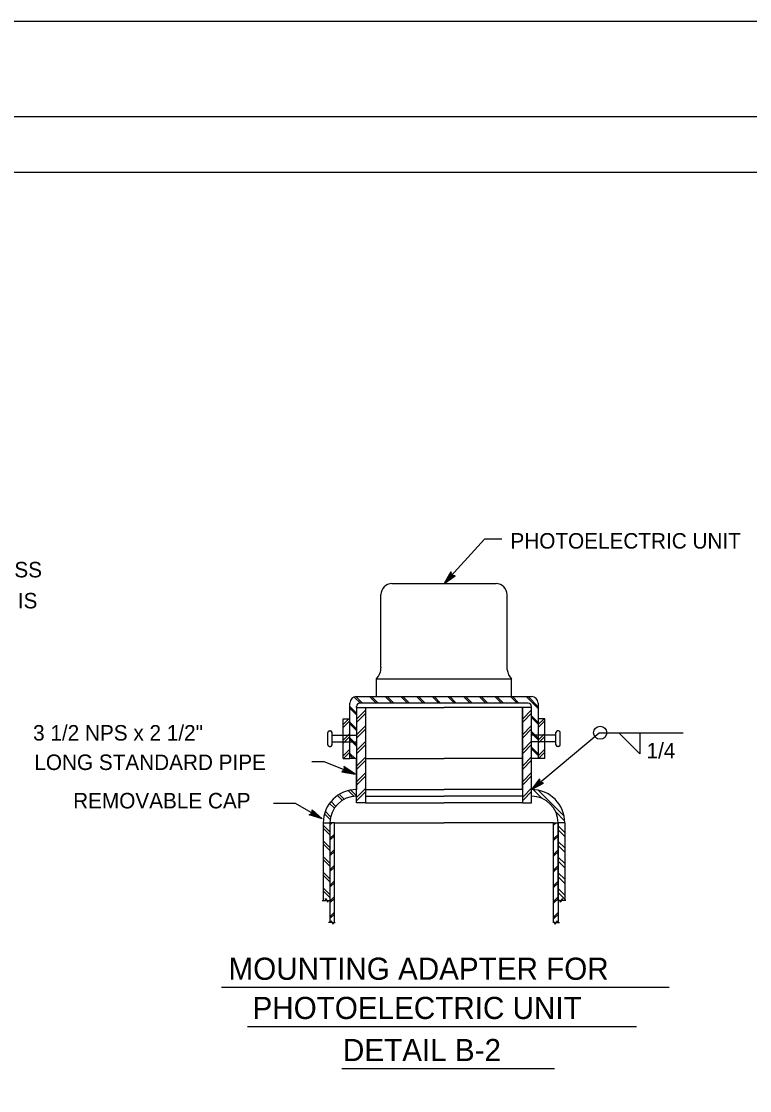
# Model space of a CAD drawing. Extents: x -894 to 866, y -472 to 714.
# Drawn here: x 125.3 to 454, y 230.9 to 713.6 of the extents above; entities that cross this region are included whole.
import ezdxf

# ---------------------------------------------------------------- set-up
doc = ezdxf.new("R2010")
doc.units = 0
for name, color, linetype in [('border_PLOTTING-ELEMENTS', 7, 'Continuous'), ('border_rw_22x34_Cut_Lines', 7, 'Continuous'), ('border_SHEET', 7, 'Continuous'), ('es_DETAIL', 7, 'Continuous'), ('es_DETAIL-anno', 7, 'Continuous')]:
    doc.layers.add(name, color=color, linetype=linetype)

msp = doc.modelspace()

# ---------------------------------------------------------------- linework, layer by layer
at = {"layer": 'border_PLOTTING-ELEMENTS'}
for points in [[(-894.04, -472.45), (865.96, -472.45), (865.96, 713.55), (-894.04, 713.55)], [(-864.04, 670.55), (835.96, 670.55), (835.96, -429.45), (-864.04, -429.45)]]:
    msp.add_lwpolyline(points, close=True, dxfattribs=at)
at = {"layer": 'border_rw_22x34_Cut_Lines'}
msp.add_lwpolyline([(-864.04, 670.55), (835.96, 670.55), (835.96, -429.45), (-864.04, -429.45)], close=True, dxfattribs=at)
at = {"layer": 'border_SHEET'}
msp.add_line((-814.04, 645.55), (810.96, 645.55), dxfattribs=at)
at = {"layer": 'es_DETAIL'}
for p, q in [((292.58, 459.75), (339.58, 459.75)), ((287.58, 422.04), (287.58, 454.75)), ((344.58, 420.83), (344.58, 454.75)), ((285.58, 408.75), (285.58, 416.75)), ((285.58, 416.75), (346.58, 416.75)), ((346.58, 408.75), (346.58, 416.75)), ((273.58, 380.75), (273.58, 405.75)), ((278.37, 405.75), (275.59, 408.53)), ((279.22, 405.75), (276.24, 408.72)), ((276.58, 408.75), (316.08, 408.75)), ((316.08, 405.75), (278.08, 405.75)), ((285.44, 405.75), (282.44, 408.75)), ((286.29, 405.75), (283.29, 408.75)), ((292.51, 405.75), (289.51, 408.75)), ((293.36, 405.75), (290.36, 408.75)), ((299.58, 405.75), (296.58, 408.75)), ((300.43, 405.75), (297.43, 408.75)), ((306.65, 405.75), (303.65, 408.75)), ((307.5, 405.75), (304.5, 408.75)), ((313.72, 405.75), (310.72, 408.75)), ((314.57, 405.75), (311.57, 408.75)), ((316.08, 408.75), (355.58, 408.75)), ((354.08, 405.75), (316.08, 405.75)), ((320.79, 405.75), (317.79, 408.75)), ((321.64, 405.75), (318.64, 408.75)), ((327.87, 405.75), (324.87, 408.75)), ((328.72, 405.75), (325.72, 408.75)), ((334.94, 405.75), (331.94, 408.75)), ((335.79, 405.75), (332.79, 408.75)), ((342.01, 405.75), (339.01, 408.75)), ((342.86, 405.75), (339.86, 408.75)), ((349.08, 405.75), (346.08, 408.75)), ((349.93, 405.75), (346.93, 408.75)), ((358.58, 403.32), (353.15, 408.75)), ((358.58, 404.17), (354, 408.75)), ((358.58, 405.75), (358.58, 380.75)), ((276.58, 401.32), (273.58, 404.32)), ((276.58, 400.47), (273.58, 403.47)), ((276.58, 403.75), (276.58, 404.25)), ((276.58, 403.75), (280.58, 403.75)), ((276.58, 403.75), (276.58, 366.75)), ((276.58, 398.59), (280.58, 402.59)), ((276.58, 397.06), (280.58, 401.06)), ((280.58, 403.75), (316.08, 403.75)), ((280.58, 403.75), (280.58, 360.75)), ((351.58, 403.75), (316.08, 403.75)), ((351.58, 366.75), (351.58, 403.75)), ((355.58, 403.75), (351.58, 403.75)), ((351.58, 403.75), (351.58, 360.75)), ((351.59, 398.72), (355.59, 402.72)), ((351.59, 397.2), (355.59, 401.2)), ((355.58, 403.75), (355.58, 404.25)), ((355.58, 366.75), (355.58, 403.75)), ((270.58, 380.75), (270.58, 398.75)), ((270.58, 398.75), (273.58, 398.75)), ((270.58, 396.14), (273.18, 398.75)), ((270.58, 394.72), (273.58, 397.72)), ((276.58, 394.24), (273.58, 397.24)), ((276.58, 393.39), (273.58, 396.39)), ((358.58, 397.1), (355.58, 400.1)), ((358.58, 396.25), (355.58, 399.25)), ((361.58, 398.75), (358.58, 398.75)), ((358.62, 396.14), (361.22, 398.75)), ((358.62, 394.72), (361.62, 397.72)), ((361.58, 380.75), (361.58, 398.75)), ((263.58, 387), (263.58, 392.5)), ((264.33, 393.25), (264.83, 393.25)), ((265.58, 387), (265.58, 392.5)), ((265.58, 391.25), (276.58, 391.25)), ((270.58, 389.07), (273.58, 392.07)), ((276.58, 391.51), (280.58, 395.51)), ((276.58, 389.99), (280.58, 393.99)), ((351.59, 391.65), (355.59, 395.65)), ((351.59, 390.13), (355.59, 394.13)), ((358.58, 390.03), (355.58, 393.03)), ((358.58, 389.18), (355.58, 392.18)), ((366.58, 391.25), (355.58, 391.25)), ((358.62, 389.07), (361.62, 392.07)), ((366.58, 387), (366.58, 392.5)), ((367.83, 393.25), (367.33, 393.25)), ((368.58, 387), (368.58, 392.5)), ((264.33, 386.25), (264.83, 386.25)), ((265.58, 388.25), (276.58, 388.25)), ((270.58, 387.65), (273.58, 390.65)), ((276.58, 387.17), (273.58, 390.17)), ((276.58, 386.32), (273.58, 389.32)), ((276.58, 384.44), (280.58, 388.44)), ((276.58, 382.92), (280.58, 386.92)), ((351.59, 384.58), (355.59, 388.58)), ((351.59, 383.06), (355.59, 387.06)), ((366.58, 388.25), (355.58, 388.25)), ((358.62, 387.65), (361.62, 390.65)), ((367.83, 386.25), (367.33, 386.25)), ((270.58, 382), (273.58, 385)), ((270.74, 380.75), (273.58, 383.58)), ((275.93, 380.75), (273.58, 383.1)), ((275.08, 380.75), (273.58, 382.25)), ((276.58, 377.37), (280.58, 381.37)), ((351.59, 377.51), (355.59, 381.51)), ((358.58, 382.96), (355.58, 385.96)), ((358.58, 382.11), (355.58, 385.11)), ((358.62, 382), (361.62, 385)), ((358.79, 380.75), (361.62, 383.58)), ((270.58, 380.75), (273.58, 380.75)), ((276.58, 380.75), (273.58, 380.75)), ((276.58, 366.75), (276.58, 380.75)), ((276.58, 375.85), (280.58, 379.85)), ((280.58, 380.75), (316.08, 380.75)), ((351.58, 380.75), (316.08, 380.75)), ((351.59, 375.99), (355.59, 379.99)), ((358.58, 380.75), (355.58, 380.75)), ((361.58, 380.75), (358.58, 380.75)), ((276.58, 370.3), (280.58, 374.3)), ((276.58, 368.78), (280.58, 372.78)), ((351.59, 370.44), (355.59, 374.44)), ((351.59, 368.92), (355.59, 372.92)), ((276.58, 363.23), (280.58, 367.23)), ((351.59, 363.37), (355.59, 367.37)), ((270.21, 361.86), (268.04, 364.03)), ((271.05, 362.39), (268.87, 364.57)), ((275.46, 363.68), (272.9, 366.24)), ((276.58, 363.93), (274, 366.51)), ((276.58, 363.75), (276.58, 366.75)), ((276.58, 361.71), (280.58, 365.71)), ((276.58, 360.75), (276.58, 363.75)), ((280.58, 366.75), (316.08, 366.75)), ((280.58, 363.75), (316.08, 363.75)), ((351.58, 366.75), (316.08, 366.75)), ((351.58, 363.75), (316.08, 363.75)), ((351.59, 361.84), (355.59, 365.84)), ((355.58, 363.75), (355.58, 366.75)), ((355.58, 360.75), (355.58, 363.75)), ((360.59, 362.61), (356.53, 366.67)), ((370.2, 354.9), (358.73, 366.37)), ((266.62, 358.38), (264.46, 360.53)), ((267.2, 359.17), (265.07, 361.3)), ((280.58, 360.75), (276.58, 360.75)), ((280.58, 360.75), (316.08, 360.75)), ((351.58, 360.75), (316.08, 360.75)), ((351.58, 360.75), (355.58, 360.75)), ((264.71, 353.21), (262.14, 355.78)), ((264.91, 354.39), (262.51, 356.79)), ((370.53, 352.67), (366.41, 356.79)), ((261.58, 351.75), (261.58, 316.75)), ((261.58, 351.75), (264.58, 351.75)), ((264.58, 347.65), (261.58, 350.65)), ((264.58, 346.28), (261.58, 349.28)), ((266.58, 351.75), (264.58, 351.75)), ((264.58, 351.75), (264.58, 316.74)), ((264.58, 350.95), (265.37, 351.75)), ((266.58, 306.75), (266.58, 351.75)), ((266.58, 351.75), (316.08, 351.75)), ((365.58, 351.75), (316.08, 351.75)), ((365.58, 351.75), (367.58, 351.75)), ((365.58, 306.75), (365.58, 351.75)), ((365.71, 350.95), (366.5, 351.75)), ((370.58, 351.75), (367.58, 351.75)), ((367.58, 351.75), (367.58, 316.74)), ((367.58, 316.74), (367.58, 351.75)), ((370.58, 347.45), (367.58, 350.45)), ((370.58, 345.55), (367.58, 348.55)), ((370.58, 351.75), (370.58, 316.75)), ((264.58, 340.58), (261.58, 343.58)), ((264.58, 344.7), (266.58, 346.7)), ((264.58, 343.88), (266.58, 345.88)), ((365.71, 344.7), (367.71, 346.7)), ((365.71, 343.88), (367.71, 345.88)), ((370.58, 340.38), (367.58, 343.38)), ((264.58, 339.21), (261.58, 342.21)), ((264.58, 337.63), (266.58, 339.63)), ((264.58, 336.81), (266.58, 338.81)), ((365.71, 337.63), (367.71, 339.63)), ((365.71, 336.81), (367.71, 338.81)), ((370.58, 338.48), (367.58, 341.48)), ((264.58, 333.51), (261.58, 336.51)), ((264.58, 332.14), (261.58, 335.14)), ((370.58, 333.31), (367.58, 336.31)), ((370.58, 331.41), (367.58, 334.41)), ((264.58, 326.44), (261.58, 329.44)), ((264.58, 330.56), (266.58, 332.56)), ((264.58, 329.74), (266.58, 331.74)), ((365.71, 330.56), (367.71, 332.56)), ((365.71, 329.74), (367.71, 331.74)), ((370.58, 326.24), (367.58, 329.24)), ((264.58, 325.06), (261.58, 328.06)), ((264.58, 323.49), (266.58, 325.49)), ((264.58, 322.67), (266.58, 324.67)), ((365.71, 323.49), (367.71, 325.49)), ((365.71, 322.67), (367.71, 324.67)), ((370.58, 324.34), (367.58, 327.34)), ((264.58, 319.37), (261.58, 322.37)), ((264.58, 317.99), (261.58, 320.99)), ((370.58, 319.16), (367.58, 322.16)), ((370.58, 317.27), (367.58, 320.27)), ((261.04, 316.74), (262.73, 316.74)), ((263.53, 316.74), (264.63, 316.74)), ((264.58, 316.41), (266.58, 318.41)), ((264.58, 315.6), (266.58, 317.6)), ((264.58, 316.74), (264.58, 306.75)), ((365.71, 316.41), (367.71, 318.41)), ((365.71, 315.6), (367.71, 317.6)), ((368.63, 316.74), (367.53, 316.74)), ((367.58, 316.74), (367.58, 306.75)), ((371.12, 316.74), (369.43, 316.74)), ((371.11, 316.74), (371.11, 316.74)), ((264.58, 309.34), (266.58, 311.34)), ((264.58, 308.53), (266.58, 310.53)), ((365.71, 309.34), (367.71, 311.34)), ((365.71, 308.53), (367.71, 310.53)), ((265.1, 306.75), (264, 306.75)), ((265.9, 306.75), (267, 306.75)), ((366.26, 306.75), (365.16, 306.75)), ((367.06, 306.75), (368.16, 306.75))]:
    msp.add_line(p, q, dxfattribs=at)
for points in [[(262.73, 316.74), (262.63, 317.54), (263.63, 315.94), (263.53, 316.74)], [(369.43, 316.74), (369.53, 317.54), (368.53, 315.94), (368.63, 316.74)], [(265.1, 306.75), (265, 307.55), (266, 305.95), (265.9, 306.75)], [(367.06, 306.75), (367.16, 307.55), (366.16, 305.95), (366.26, 306.75)]]:
    msp.add_lwpolyline(points, dxfattribs=at)
for centre, radius, start, end in [((292.58, 454.75), 5, 90, 180), ((339.58, 454.75), 5, 0, 90), ((280.18, 421.9), 7.46, 316.2851, 1.0948), ((351.97, 421.9), 7.46, 188.2807, 223.7149), ((276.58, 405.75), 3, 90, 180), ((278.08, 404.25), 1.5, 90, 180), ((354.08, 404.25), 1.5, 0, 90), ((355.58, 405.75), 3, 0, 90), ((264.33, 392.5), 0.75, 90, 180), ((264.83, 392.5), 0.75, 0, 90), ((367.33, 392.5), 0.75, 90, 180), ((367.83, 392.5), 0.75, 0, 90), ((264.33, 387), 0.75, 180, 270), ((264.83, 387), 0.75, 270, 360), ((367.33, 387), 0.75, 180, 270), ((367.83, 387), 0.75, 270, 360), ((276.58, 351.75), 15, 90, 180), ((276.58, 351.75), 12, 90, 180), ((355.58, 351.75), 15, 0, 90), ((355.58, 351.75), 12, 0, 90)]:
    msp.add_arc(centre, radius, start, end, dxfattribs=at)
at = {"layer": 'es_DETAIL-anno'}
for p, q in [((316.08, 459.75), (334.42, 479.78)), ((342.12, 479.78), (334.42, 479.78)), ((319.14, 465.08), (316.08, 459.75)), ((319.26, 464.68), (317.01, 460.76)), ((319.36, 464.26), (317.94, 461.78)), ((317.94, 461.78), (320.31, 463.45)), ((319.5, 463.9), (318.87, 462.8)), ((318.87, 462.8), (319.89, 463.52)), ((319.59, 463.58), (319.14, 465.08)), ((319.14, 465.08), (319.14, 465.08)), ((321.11, 463.27), (319.59, 463.58)), ((316.08, 459.75), (321.11, 463.27)), ((316.08, 459.75), (316.08, 459.75)), ((317.02, 460.77), (320.69, 463.34)), ((321.11, 463.27), (321.11, 463.27)), ((355.52, 366.8), (386.08, 392.41)), ((386.08, 392.41), (423.99, 392.41)), ((404.5, 382.84), (395.03, 392.32)), ((404.5, 392.32), (404.5, 382.84)), ((261.97, 379.34), (256.37, 379.34)), ((276.02, 373.77), (261.97, 379.34)), ((276.02, 373.77), (270.93, 377.22)), ((270.93, 377.22), (270.93, 377.22)), ((270.93, 377.22), (271.18, 375.69)), ((274.72, 374.29), (271.01, 376.8)), ((271.18, 375.69), (269.95, 374.74)), ((269.95, 374.74), (269.95, 374.74)), ((269.95, 374.74), (276.02, 373.77)), ((270.28, 374.99), (274.73, 374.28)), ((270.63, 375.24), (273.45, 374.79)), ((270.92, 375.49), (272.16, 375.3)), ((273.45, 374.79), (271.05, 376.41)), ((272.16, 375.3), (271.14, 375.99)), ((276.02, 373.77), (276.02, 373.77)), ((359.25, 371.68), (355.52, 366.8)), ((355.52, 366.8), (360.97, 369.63)), ((359.32, 371.27), (356.57, 367.68)), ((356.58, 367.69), (360.56, 369.76)), ((359.37, 370.84), (357.63, 368.57)), ((357.63, 368.57), (360.2, 369.91)), ((359.46, 370.46), (358.69, 369.46)), ((358.69, 369.46), (359.79, 370.03)), ((359.5, 370.14), (359.25, 371.68)), ((359.25, 371.68), (359.25, 371.68)), ((360.97, 369.63), (359.5, 370.14)), ((360.97, 369.63), (360.97, 369.63)), ((355.52, 366.8), (355.52, 366.8)), ((248.99, 360.44), (239.08, 360.44)), ((261.11, 353.55), (248.99, 360.44)), ((256.59, 356.12), (256.56, 357.68)), ((256.56, 357.68), (256.56, 357.68)), ((256.56, 357.68), (261.11, 353.55)), ((256.57, 357.26), (259.91, 354.23)), ((255.24, 355.36), (256.59, 356.12)), ((261.11, 353.55), (255.24, 355.36)), ((255.24, 355.36), (255.24, 355.36)), ((259.9, 354.23), (255.62, 355.55)), ((258.71, 354.91), (255.94, 355.77)), ((257.51, 355.6), (256.33, 355.96)), ((256.58, 356.44), (257.51, 355.6)), ((256.59, 356.83), (258.71, 354.91)), ((261.11, 353.55), (261.11, 353.55)), ((215.63, 277.54), (417.67, 277.54)), ((227.43, 259.82), (402.92, 259.82)), ((269.96, 240.84), (365.91, 240.84))]:
    msp.add_line(p, q, dxfattribs=at)
msp.add_circle((386.58, 392.41), 2.95, dxfattribs=at)

# ---------------------------------------------------------------- texts
for s, height, p in [('PHOTOELECTRIC UNIT', 7, (346.07, 475.54)), ('RAIN TIGHT CAP, UNLESS', 7, (17.07, 462.54)), ('PHOTOELECTRIC UNIT IS', 7, (17.07, 448.54)), ('3 1/2 NPS x 2 1/2"', 7, (130.59, 388.88)), ('LONG STANDARD PIPE', 7, (131.15, 375.59)), ('REMOVABLE CAP', 7, (148.66, 358.25)), ('MOUNTING ADAPTER FOR', 10, (218.8, 280.88)), ('PHOTOELECTRIC UNIT', 10, (229.64, 263.17)), ('DETAIL B-2', 10, (270.47, 244.18))]:
    msp.add_text(s, height=height, dxfattribs=at).set_placement(p)
msp.add_text('1/4', height=7, rotation=360, dxfattribs=at).set_placement((407.52, 380.82))

doc.saveas('drawing.dxf')
